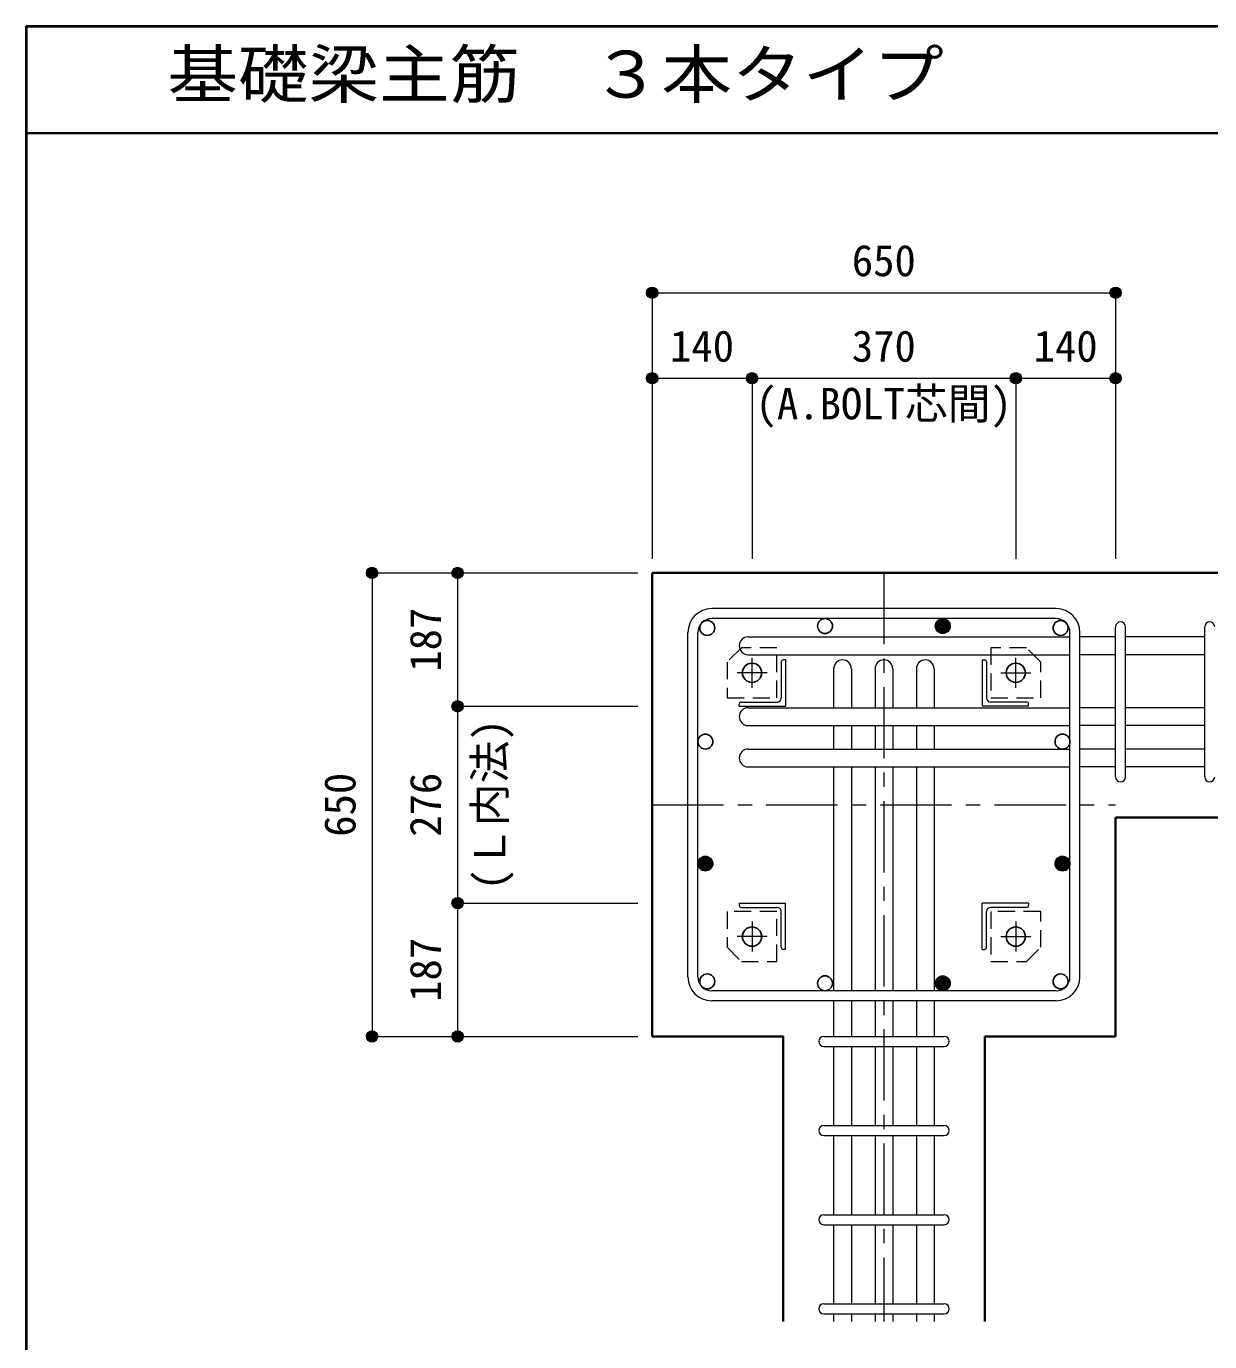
# Model space of a CAD drawing. Units: millimetres at full size, sheet at 1:20. Extents: x -3982 to 3969, y -2797 to 2801.
# Drawn here: x -3982 to -2322, y 956 to 2801 of the extents above; entities that cross this region are included whole.
import ezdxf
from ezdxf.enums import TextEntityAlignment as Align

# ---------------------------------------------------------------- set-up
doc = ezdxf.new("R2010")
doc.units = ezdxf.units.MM
doc.header["$LTSCALE"] = 20
doc.header["$PDMODE"] = 32
doc.header["$PDSIZE"] = 12
doc.linetypes.add('CHAIN1', pattern=[8, 5, -1, 1, -1])
doc.linetypes.add('DASHED1', pattern=[1.8, 1.2, -0.6])
for name, color, linetype, lineweight in [('6-1_躯体線', 2, 'Continuous', 35), ('6-2_A.Bolt_', 4, 'Continuous', 9), ('6-3_柱型主筋', 4, 'Continuous', 9), ('6-4_フープ', 7, 'Continuous', 18), ('6-5_梁主筋', 7, 'Continuous', 18), ('6-6_S.T.P.', 7, 'Continuous', 18), ('6-7_文字', 7, 'Continuous', 18), ('6-9', 4, 'DASHED1', 9), ('6-D_寸法', 4, 'Continuous', 9), ('F-0_枠', 6, 'Continuous', 40)]:
    doc.layers.add(name, color=color, linetype=linetype, lineweight=lineweight)
doc.styles.add('ＭＳ ゴシック', font='')
doc.styles.get('ＭＳ ゴシック').set_extended_font_data('MS Gothic')

msp = doc.modelspace()

# ---------------------------------------------------------------- linework, layer by layer
at = {"layer": '6-1_躯体線'}
for p, q in [((-2053.87, 2034.12), (-3103.87, 2034.12)), ((-3103.87, 1384.12), (-3103.87, 2034.12)), ((-2053.87, 1691.12), (-2453.87, 1691.12)), ((-2453.87, 1384.12), (-2453.87, 1691.12)), ((-2637.37, 984.12), (-2637.37, 1384.12)), ((-2453.87, 1384.12), (-2637.37, 1384.12))]:
    msp.add_line(p, q, dxfattribs=at)
msp.add_lwpolyline([(-2920.37, 984.12), (-2920.37, 1384.12), (-3103.87, 1384.12)], dxfattribs=at)
at = {"layer": '6-2_A.Bolt_', "linetype": 'CHAIN1'}
for p, q in [((-2963.87, 1873.12), (-2963.87, 1915.12)), ((-2593.87, 1873.12), (-2593.87, 1915.12)), ((-2942.87, 1894.12), (-2984.87, 1894.12)), ((-2614.87, 1894.12), (-2572.87, 1894.12)), ((-2963.87, 1545.12), (-2963.87, 1503.12)), ((-2593.87, 1545.12), (-2593.87, 1503.12)), ((-2942.87, 1524.12), (-2984.87, 1524.12)), ((-2614.87, 1524.12), (-2572.87, 1524.12))]:
    msp.add_line(p, q, dxfattribs=at)
at = {"layer": '6-2_A.Bolt_'}
for p, q in [((-2922.87, 1909.12), (-2922.87, 1859.12)), ((-2916.87, 1912.12), (-2919.87, 1912.12)), ((-2916.87, 1912.12), (-2916.87, 1847.12)), ((-2640.87, 1912.12), (-2637.87, 1912.12)), ((-2640.87, 1912.12), (-2640.87, 1847.12)), ((-2634.87, 1909.12), (-2634.87, 1859.12)), ((-2981.87, 1847.12), (-2981.87, 1850.12)), ((-2981.87, 1847.12), (-2916.87, 1847.12)), ((-2978.87, 1853.12), (-2928.87, 1853.12)), ((-2575.87, 1847.12), (-2640.87, 1847.12)), ((-2578.87, 1853.12), (-2628.87, 1853.12)), ((-2575.87, 1847.12), (-2575.87, 1850.12)), ((-2981.87, 1571.12), (-2916.87, 1571.12)), ((-2981.87, 1571.12), (-2981.87, 1568.12)), ((-2916.87, 1506.12), (-2916.87, 1571.12)), ((-2575.87, 1571.12), (-2640.87, 1571.12)), ((-2640.87, 1506.12), (-2640.87, 1571.12)), ((-2575.87, 1571.12), (-2575.87, 1568.12)), ((-2978.87, 1565.12), (-2928.87, 1565.12)), ((-2922.87, 1509.12), (-2922.87, 1559.12)), ((-2634.87, 1509.13), (-2634.87, 1559.12)), ((-2578.87, 1565.12), (-2628.87, 1565.12)), ((-2916.87, 1506.12), (-2919.87, 1506.12)), ((-2640.87, 1506.12), (-2637.87, 1506.12))]:
    msp.add_line(p, q, dxfattribs=at)
at = {"layer": '6-2_A.Bolt_', "color": 3, "lineweight": 25}
for centre in [(-2963.87, 1894.12), (-2593.87, 1894.12), (-2963.87, 1524.12), (-2593.87, 1524.12)]:
    msp.add_circle(centre, 13.5, dxfattribs=at)
at = {"layer": '6-2_A.Bolt_'}
for centre, radius, start, end in [((-2919.87, 1909.12), 3, 90, 180), ((-2637.87, 1909.12), 3, 0, 90), ((-2978.87, 1850.12), 3, 90, 180), ((-2928.87, 1859.12), 6, 270, 0), ((-2628.87, 1859.12), 6, 180, 270), ((-2578.87, 1850.12), 3, 0, 90), ((-2978.87, 1568.12), 3, 180, 270), ((-2578.87, 1568.12), 3, 270, 0), ((-2928.87, 1559.12), 6, 0, 90), ((-2628.87, 1559.12), 6, 90, 180), ((-2919.87, 1509.12), 3, 180, 270), ((-2637.87, 1509.13), 3, 270, 0)]:
    msp.add_arc(centre, radius, start, end, dxfattribs=at)
at = {"layer": '6-3_柱型主筋', "color": 3, "lineweight": 25}
for centre in [(-3026.73, 1956.99), (-2861.49, 1959.62), (-2531, 1956.99), (-3029.37, 1797.62), (-2528.37, 1797.62), (-3026.73, 1461.26), (-2861.49, 1458.62), (-2531, 1461.26)]:
    msp.add_circle(centre, 10.5, dxfattribs=at)
at = {"layer": '6-3_柱型主筋'}
for centre, radius in [((-2696.25, 1959.62), 10.5), ((-2696.25, 1959.62), 9.1), ((-2696.25, 1959.62), 7.7), ((-2696.25, 1959.62), 6.3), ((-2696.25, 1959.62), 4.9), ((-2696.25, 1959.62), 3.5), ((-2696.25, 1959.62), 2.1), ((-2696.25, 1959.62), 0.7), ((-3029.37, 1626.5), 10.5), ((-3029.37, 1626.5), 9.1), ((-3029.37, 1626.5), 7.7), ((-3029.37, 1626.5), 6.3), ((-3029.37, 1626.5), 4.9), ((-3029.37, 1626.5), 3.5), ((-3029.37, 1626.5), 2.1), ((-3029.37, 1626.5), 0.7), ((-2528.37, 1626.5), 10.5), ((-2528.37, 1626.5), 9.1), ((-2528.37, 1626.5), 7.7), ((-2528.37, 1626.5), 6.3), ((-2528.37, 1626.5), 4.9), ((-2528.37, 1626.5), 3.5), ((-2528.37, 1626.5), 2.1), ((-2528.37, 1626.5), 0.7), ((-2696.25, 1458.62), 10.5), ((-2696.25, 1458.62), 9.1), ((-2696.25, 1458.62), 7.7), ((-2696.25, 1458.62), 6.3), ((-2696.25, 1458.62), 4.9), ((-2696.25, 1458.62), 3.5), ((-2696.25, 1458.62), 2.1), ((-2696.25, 1458.62), 0.7)]:
    msp.add_circle(centre, radius, dxfattribs=at)
at = {"layer": '6-4_フープ'}
for p, q in [((-2537.37, 1984.12), (-3020.37, 1984.12)), ((-2537.37, 1970.12), (-3020.37, 1970.12)), ((-3053.87, 1467.62), (-3053.87, 1950.62)), ((-3039.87, 1467.62), (-3039.87, 1950.62)), ((-2517.87, 1467.62), (-2517.87, 1950.62)), ((-2503.87, 1467.62), (-2503.87, 1950.62)), ((-2537.37, 1448.12), (-3020.37, 1448.12)), ((-2537.37, 1434.12), (-3020.37, 1434.12))]:
    msp.add_line(p, q, dxfattribs=at)
for centre, radius, start, end in [((-3020.37, 1950.62), 33.5, 90, 180), ((-2537.37, 1950.62), 33.5, 0, 90), ((-3020.37, 1950.62), 19.5, 90, 180), ((-2537.37, 1950.62), 19.5, 0, 90), ((-3020.37, 1467.62), 33.5, 180, 270), ((-3020.37, 1467.62), 19.5, 180, 270), ((-2537.37, 1467.62), 19.5, 270, 0), ((-2537.37, 1467.62), 33.5, 270, 0)]:
    msp.add_arc(centre, radius, start, end, dxfattribs=at)
at = {"layer": '6-5_梁主筋'}
for p, q in [((-2969.37, 1944.49), (-2517.87, 1944.49)), ((-2453.87, 1944.49), (-2503.87, 1944.49)), ((-2328.87, 1944.49), (-2439.87, 1944.49)), ((-2969.37, 1919.49), (-2517.87, 1919.49)), ((-2453.87, 1919.49), (-2503.87, 1919.49)), ((-2328.87, 1919.49), (-2439.87, 1919.49)), ((-2849.37, 1899.62), (-2849.37, 1845.12)), ((-2824.37, 1899.62), (-2824.37, 1845.12)), ((-2791.37, 1899.62), (-2791.37, 1845.12)), ((-2766.37, 1899.62), (-2766.37, 1845.12)), ((-2733.37, 1899.62), (-2733.37, 1845.12)), ((-2708.37, 1899.62), (-2708.37, 1845.12)), ((-2969.37, 1845.12), (-2517.87, 1845.12)), ((-2453.87, 1845.12), (-2503.87, 1845.12)), ((-2328.87, 1845.12), (-2439.87, 1845.12)), ((-2969.37, 1820.12), (-2517.87, 1820.12)), ((-2849.37, 1820.12), (-2849.37, 1787.12)), ((-2824.37, 1820.12), (-2824.37, 1787.12)), ((-2791.37, 1820.12), (-2791.37, 1787.12)), ((-2766.37, 1820.12), (-2766.37, 1787.12)), ((-2733.37, 1820.12), (-2733.37, 1787.12)), ((-2708.37, 1820.12), (-2708.37, 1787.12)), ((-2453.87, 1820.12), (-2503.87, 1820.12)), ((-2328.87, 1820.12), (-2439.87, 1820.12)), ((-2969.37, 1787.12), (-2517.87, 1787.12)), ((-2453.87, 1787.12), (-2503.87, 1787.12)), ((-2328.87, 1787.12), (-2439.87, 1787.12)), ((-2969.37, 1762.12), (-2517.87, 1762.12)), ((-2849.37, 1762.12), (-2849.37, 1448.12)), ((-2824.37, 1762.12), (-2824.37, 1448.12)), ((-2791.37, 1762.12), (-2791.37, 1448.12)), ((-2766.37, 1762.12), (-2766.37, 1448.12)), ((-2733.37, 1762.12), (-2733.37, 1448.12)), ((-2708.37, 1762.12), (-2708.37, 1448.12)), ((-2453.87, 1762.12), (-2503.87, 1762.12)), ((-2328.87, 1762.12), (-2439.87, 1762.12)), ((-2849.37, 1434.12), (-2849.37, 1384.12)), ((-2824.37, 1434.12), (-2824.37, 1384.12)), ((-2791.37, 1434.12), (-2791.37, 1384.12)), ((-2766.37, 1434.12), (-2766.37, 1384.12)), ((-2733.37, 1434.12), (-2733.37, 1384.12)), ((-2708.37, 1434.12), (-2708.37, 1384.12)), ((-2849.37, 1370.12), (-2849.37, 1259.12)), ((-2824.37, 1370.12), (-2824.37, 1259.12)), ((-2791.37, 1370.12), (-2791.37, 1259.12)), ((-2766.37, 1370.12), (-2766.37, 1259.12)), ((-2733.37, 1370.12), (-2733.37, 1259.12)), ((-2708.37, 1370.12), (-2708.37, 1259.12)), ((-2849.37, 1245.12), (-2849.37, 1134.12)), ((-2824.37, 1245.12), (-2824.37, 1134.12)), ((-2791.37, 1245.12), (-2791.37, 1134.12)), ((-2766.37, 1245.12), (-2766.37, 1134.12)), ((-2733.37, 1245.12), (-2733.37, 1134.12)), ((-2708.37, 1245.12), (-2708.37, 1134.12)), ((-2849.37, 1120.12), (-2849.37, 1009.12)), ((-2824.37, 1120.12), (-2824.37, 1009.12)), ((-2791.37, 1120.12), (-2791.37, 1009.12)), ((-2766.37, 1120.12), (-2766.37, 1009.12)), ((-2733.37, 1120.12), (-2733.37, 1009.12)), ((-2708.37, 1120.12), (-2708.37, 1009.12)), ((-2849.37, 995.12), (-2849.37, 984.12)), ((-2824.37, 995.12), (-2824.37, 984.12)), ((-2791.37, 995.12), (-2791.37, 984.12)), ((-2766.37, 995.12), (-2766.37, 984.12)), ((-2733.37, 995.12), (-2733.37, 984.12)), ((-2708.37, 995.12), (-2708.37, 984.12))]:
    msp.add_line(p, q, dxfattribs=at)
for centre, start, end in [((-2969.37, 1931.99), 90, 180), ((-2969.37, 1931.99), 180, 270), ((-2836.87, 1899.62), 90, 180), ((-2836.87, 1899.62), 0, 90), ((-2778.87, 1899.62), 90, 180), ((-2778.87, 1899.62), 0, 90), ((-2720.87, 1899.62), 90, 180), ((-2720.87, 1899.62), 0, 90), ((-2969.37, 1832.62), 90, 180), ((-2969.37, 1832.62), 180, 270), ((-2969.37, 1774.62), 90, 180), ((-2969.37, 1774.62), 180, 270)]:
    msp.add_arc(centre, 12.5, start, end, dxfattribs=at)
at = {"layer": '6-6_S.T.P.'}
for p, q in [((-2453.87, 1748.12), (-2453.87, 1958.1)), ((-2453.87, 1748.12), (-2453.87, 1958.1)), ((-2453.87, 1748.12), (-2453.87, 1958.1)), ((-2453.87, 1748.12), (-2453.87, 1958.1)), ((-2439.87, 1748.12), (-2439.87, 1958.1)), ((-2439.87, 1748.12), (-2439.87, 1958.1)), ((-2439.87, 1748.12), (-2439.87, 1958.1)), ((-2439.87, 1748.12), (-2439.87, 1958.1)), ((-2328.87, 1748.12), (-2328.87, 1958.1)), ((-2863.37, 1384.12), (-2694.76, 1384.12)), ((-2863.37, 1370.12), (-2694.76, 1370.12)), ((-2863.37, 1259.12), (-2694.76, 1259.12)), ((-2863.37, 1245.12), (-2694.76, 1245.12)), ((-2863.37, 1134.12), (-2694.76, 1134.12)), ((-2863.37, 1120.12), (-2694.76, 1120.12)), ((-2863.37, 1009.12), (-2694.76, 1009.12)), ((-2863.37, 995.12), (-2694.76, 995.12))]:
    msp.add_line(p, q, dxfattribs=at)
for centre, start, end in [((-2446.87, 1958.49), 0, 180), ((-2446.87, 1958.49), 0, 180), ((-2446.87, 1958.49), 0, 180), ((-2446.87, 1958.49), 0, 180), ((-2321.87, 1958.49), 0, 180), ((-2446.87, 1748.12), 180, 0), ((-2446.87, 1748.12), 180, 0), ((-2446.87, 1748.12), 180, 0), ((-2446.87, 1748.12), 180, 0), ((-2321.87, 1748.12), 180, 0), ((-2863.37, 1377.12), 90, 270), ((-2863.37, 1377.12), 90, 270), ((-2863.37, 1377.12), 90, 270), ((-2863.37, 1377.12), 90, 270), ((-2694.37, 1377.12), 270, 90), ((-2694.37, 1377.12), 270, 90), ((-2694.37, 1377.12), 270, 90), ((-2694.37, 1377.12), 270, 90), ((-2863.37, 1252.12), 90, 270), ((-2694.37, 1252.12), 270, 90), ((-2863.37, 1127.12), 90, 270), ((-2694.37, 1127.12), 270, 90), ((-2863.37, 1002.12), 90, 270), ((-2694.37, 1002.12), 270, 90)]:
    msp.add_arc(centre, 7, start, end, dxfattribs=at)
at = {"layer": '6-9'}
for points in [[(-2928.87, 1929.12), (-2978.87, 1929.12), (-2998.87, 1909.12), (-2998.87, 1859.12), (-2928.87, 1859.12)], [(-2558.87, 1859.12), (-2558.87, 1909.12), (-2578.87, 1929.12), (-2628.87, 1929.12), (-2628.87, 1859.12)], [(-2998.87, 1559.12), (-2998.87, 1509.12), (-2978.87, 1489.12), (-2928.87, 1489.12), (-2928.87, 1559.12)], [(-2628.87, 1489.12), (-2578.87, 1489.12), (-2558.87, 1509.12), (-2558.87, 1559.12), (-2628.87, 1559.12)]]:
    msp.add_lwpolyline(points, close=True, dxfattribs=at)
at = {"layer": '6-D_寸法'}
for p, q in [((-3103.87, 2427.15), (-2453.87, 2427.15)), ((-2453.87, 2427.15), (-2453.87, 2307.15)), ((-3103.87, 2307.15), (-2963.87, 2307.15)), ((-2963.87, 2307.15), (-2963.87, 2054.12)), ((-2963.87, 2307.15), (-2593.87, 2307.15)), ((-2593.87, 2307.15), (-2593.87, 2054.12)), ((-2593.87, 2307.15), (-2453.87, 2307.15)), ((-2453.87, 2307.15), (-2453.87, 2054.12)), ((-3496.89, 2034.12), (-3376.89, 2034.12)), ((-3496.89, 2034.12), (-3496.89, 1384.12)), ((-3376.89, 2034.12), (-3123.87, 2034.12)), ((-3376.89, 2034.12), (-3376.89, 1847.12)), ((-3376.89, 1847.12), (-3123.87, 1847.12)), ((-3376.89, 1847.12), (-3376.89, 1571.12)), ((-3376.89, 1571.12), (-3123.87, 1571.12)), ((-3376.89, 1571.12), (-3376.89, 1384.12))]:
    msp.add_line(p, q, dxfattribs=at)
at = {"layer": '6-D_寸法', "linetype": 'CHAIN1'}
for p, q in [((-2778.87, 2034.12), (-2778.87, 984.12)), ((-3103.87, 1709.12), (-2453.87, 1709.12))]:
    msp.add_line(p, q, dxfattribs=at)
at = {"layer": '6-D_寸法'}
for points in [[(-3103.87, 2427.15), (-3103.87, 2307.15), (-3103.87, 2054.12)], [(-3496.89, 1384.12), (-3376.89, 1384.12), (-3123.87, 1384.12)]]:
    msp.add_lwpolyline(points, dxfattribs=at)
for centre, radius in [((-3103.87, 2427.15), 8), ((-2453.87, 2427.15), 8), ((-3103.87, 2427.15), 7.2), ((-3103.87, 2427.15), 6.4), ((-3103.87, 2427.15), 5.6), ((-3103.87, 2427.15), 4.8), ((-3103.87, 2427.15), 4), ((-3103.87, 2427.15), 3.2), ((-3103.87, 2427.15), 2.4), ((-3103.87, 2427.15), 1.6), ((-3103.87, 2427.15), 0.8), ((-2453.87, 2427.15), 7.2), ((-2453.87, 2427.15), 6.4), ((-2453.87, 2427.15), 5.6), ((-2453.87, 2427.15), 4.8), ((-2453.87, 2427.15), 4), ((-2453.87, 2427.15), 3.2), ((-2453.87, 2427.15), 2.4), ((-2453.87, 2427.15), 1.6), ((-2453.87, 2427.15), 0.8), ((-3103.87, 2307.15), 8), ((-3103.87, 2307.15), 7.2), ((-3103.87, 2307.15), 6.4), ((-3103.87, 2307.15), 5.6), ((-3103.87, 2307.15), 4.8), ((-3103.87, 2307.15), 4), ((-3103.87, 2307.15), 3.2), ((-3103.87, 2307.15), 2.4), ((-3103.87, 2307.15), 1.6), ((-3103.87, 2307.15), 0.8), ((-2963.87, 2307.15), 8), ((-2963.87, 2307.15), 7.2), ((-2963.87, 2307.15), 6.4), ((-2963.87, 2307.15), 5.6), ((-2963.87, 2307.15), 4.8), ((-2963.87, 2307.15), 4), ((-2963.87, 2307.15), 3.2), ((-2963.87, 2307.15), 2.4), ((-2963.87, 2307.15), 1.6), ((-2963.87, 2307.15), 0.8), ((-2593.87, 2307.15), 8), ((-2593.87, 2307.15), 7.2), ((-2593.87, 2307.15), 6.4), ((-2593.87, 2307.15), 5.6), ((-2593.87, 2307.15), 4.8), ((-2593.87, 2307.15), 4), ((-2593.87, 2307.15), 3.2), ((-2593.87, 2307.15), 2.4), ((-2593.87, 2307.15), 1.6), ((-2593.87, 2307.15), 0.8), ((-2453.87, 2307.15), 8), ((-2453.87, 2307.15), 7.2), ((-2453.87, 2307.15), 6.4), ((-2453.87, 2307.15), 5.6), ((-2453.87, 2307.15), 4.8), ((-2453.87, 2307.15), 4), ((-2453.87, 2307.15), 3.2), ((-2453.87, 2307.15), 2.4), ((-2453.87, 2307.15), 1.6), ((-2453.87, 2307.15), 0.8), ((-3496.89, 2034.12), 8), ((-3496.89, 2034.12), 7.2), ((-3496.89, 2034.12), 6.4), ((-3496.89, 2034.12), 5.6), ((-3496.89, 2034.12), 4.8), ((-3496.89, 2034.12), 4), ((-3496.89, 2034.12), 3.2), ((-3496.89, 2034.12), 2.4), ((-3496.89, 2034.12), 1.6), ((-3496.89, 2034.12), 0.8), ((-3376.89, 2034.12), 8), ((-3376.89, 2034.12), 7.2), ((-3376.89, 2034.12), 6.4), ((-3376.89, 2034.12), 5.6), ((-3376.89, 2034.12), 4.8), ((-3376.89, 2034.12), 4), ((-3376.89, 2034.12), 3.2), ((-3376.89, 2034.12), 2.4), ((-3376.89, 2034.12), 1.6), ((-3376.89, 2034.12), 0.8), ((-3376.89, 1847.12), 8), ((-3376.89, 1847.12), 7.2), ((-3376.89, 1847.12), 6.4), ((-3376.89, 1847.12), 5.6), ((-3376.89, 1847.12), 4.8), ((-3376.89, 1847.12), 4), ((-3376.89, 1847.12), 3.2), ((-3376.89, 1847.12), 2.4), ((-3376.89, 1847.12), 1.6), ((-3376.89, 1847.12), 0.8), ((-3376.89, 1571.12), 8), ((-3376.89, 1571.12), 7.2), ((-3376.89, 1571.12), 6.4), ((-3376.89, 1571.12), 5.6), ((-3376.89, 1571.12), 4.8), ((-3376.89, 1571.12), 4), ((-3376.89, 1571.12), 3.2), ((-3376.89, 1571.12), 2.4), ((-3376.89, 1571.12), 1.6), ((-3376.89, 1571.12), 0.8), ((-3496.89, 1384.12), 8), ((-3496.89, 1384.12), 7.2), ((-3496.89, 1384.12), 6.4), ((-3496.89, 1384.12), 5.6), ((-3496.89, 1384.12), 4.8), ((-3496.89, 1384.12), 4), ((-3496.89, 1384.12), 3.2), ((-3496.89, 1384.12), 2.4), ((-3496.89, 1384.12), 1.6), ((-3496.89, 1384.12), 0.8), ((-3376.89, 1384.12), 8), ((-3376.89, 1384.12), 7.2), ((-3376.89, 1384.12), 6.4), ((-3376.89, 1384.12), 5.6), ((-3376.89, 1384.12), 4.8), ((-3376.89, 1384.12), 4), ((-3376.89, 1384.12), 3.2), ((-3376.89, 1384.12), 2.4), ((-3376.89, 1384.12), 1.6), ((-3376.89, 1384.12), 0.8)]:
    msp.add_circle(centre, radius, dxfattribs=at)
at = {"layer": '6-D_寸法', "color": 7}
for p in [(-3103.87, 2427.15), (-2453.87, 2427.15), (-3103.87, 2307.15), (-2963.87, 2307.15), (-2593.87, 2307.15), (-2453.87, 2307.15), (-3496.89, 2034.12), (-3376.89, 2034.12), (-3376.89, 1847.12), (-3376.89, 1571.12), (-3496.89, 1384.12), (-3376.89, 1384.12)]:
    msp.add_point(p, dxfattribs=at)
at = {"layer": 'F-0_枠'}
for q in [(3969.4, 2800.77), (-3981.92, -2796.83)]:
    msp.add_line((-3981.92, 2800.77), q, dxfattribs=at)
at = {"layer": 'F-0_枠', "color": 2, "lineweight": 35}
msp.add_line((-3981.92, 2650.77), (2482.4, 2650.77), dxfattribs=at)

# ---------------------------------------------------------------- texts
at = {"layer": '6-7_文字', "color": 2, "style": 'ＭＳ ゴシック', "width": 1.1}
msp.add_text('\u3000\u3000基礎梁主筋\u3000３本タイプ', height=65.98, dxfattribs=at).set_placement((-3981.92, 2680.77), align=Align.BOTTOM_LEFT)
at = {"layer": '6-D_寸法', "style": 'ＭＳ ゴシック'}
for s, p in [('650', (-2823.87, 2437.15)), ('140', (-3078.87, 2317.15)), ('370', (-2823.87, 2317.15)), ('140', (-2568.87, 2317.15)), ('(A.BOLT芯間)', (-2958.87, 2236.42))]:
    msp.add_text(s, height=43.99, dxfattribs=at).set_placement(p, align=Align.BOTTOM_LEFT)
for s, p in [('187', (-3386.89, 1895.62)), ('(Ｌ内法)', (-3296.68, 1589.12)), ('650', (-3506.89, 1664.12)), ('276', (-3386.89, 1664.12)), ('187', (-3386.89, 1432.62))]:
    msp.add_text(s, height=43.99, rotation=90, dxfattribs=at).set_placement(p, align=Align.BOTTOM_LEFT)

doc.saveas('drawing.dxf')
